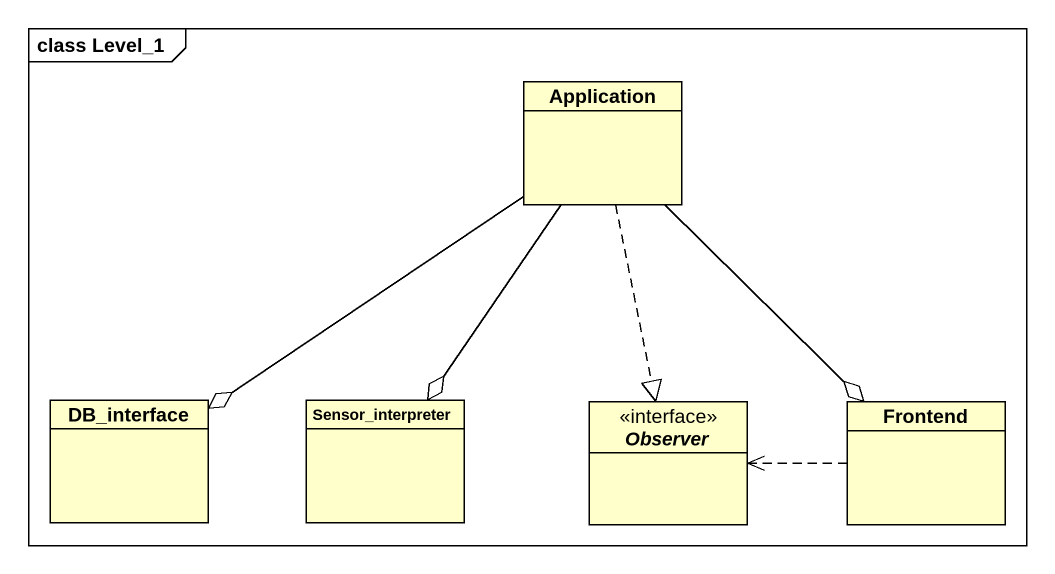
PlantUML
@startuml
mainframe class Level_1
hide circle
hide empty members
class Application
class DB_interface
class Sensor_interpreter
interface Observer
class Frontend
Application --o DB_interface
Application --o Sensor_interpreter
Application ..|> Observer
Application --o Frontend
Frontend .left.> Observer
@enduml
